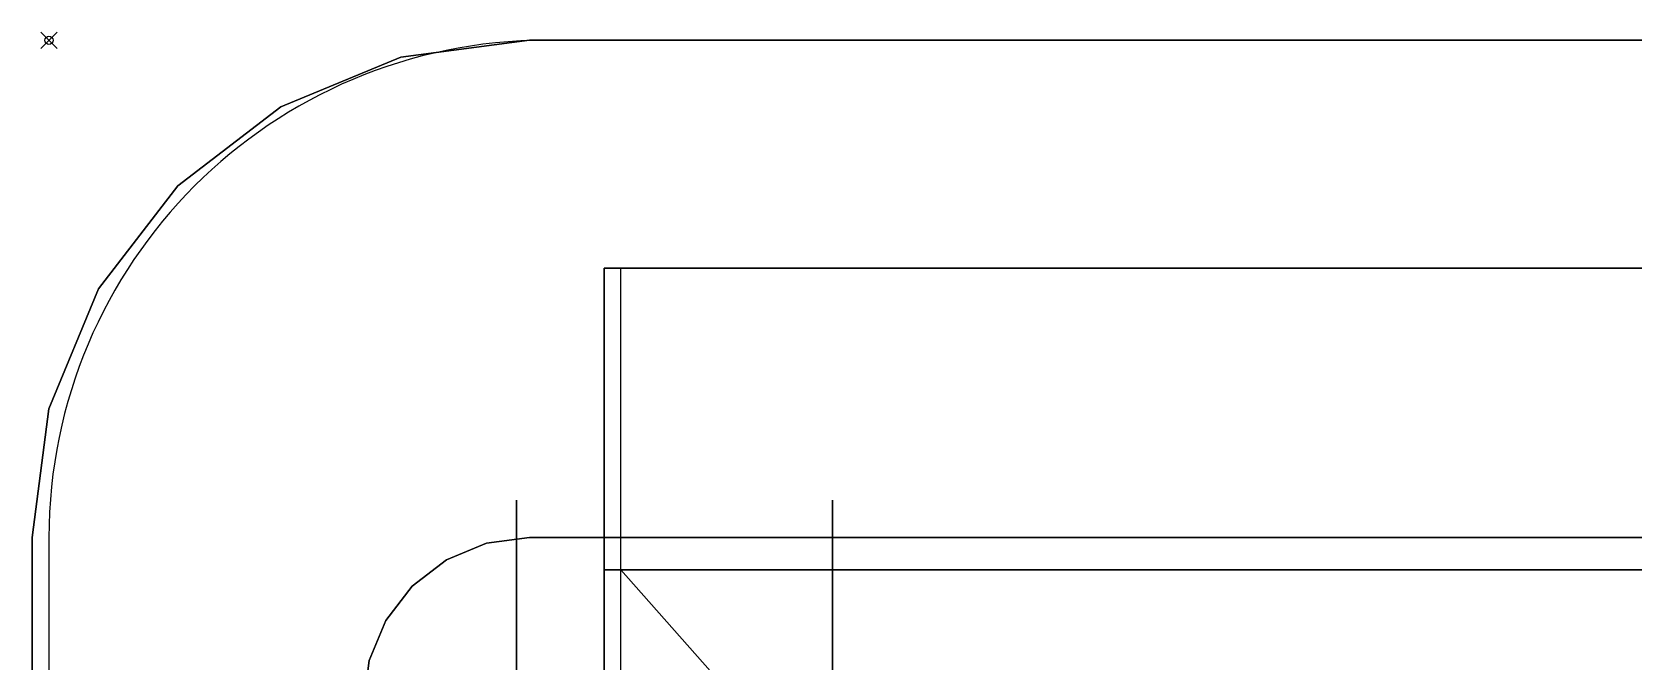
# Model space of a CAD drawing. Header units: millimetres. Extents: x -2 to 771, y -886 to 7.
# Drawn here: x -2 to 191.2, y -75 to 1 of the extents above; entities that cross this region are included whole.
import ezdxf

# ---------------------------------------------------------------- set-up
doc = ezdxf.new("R2010")
doc.units = ezdxf.units.MM
doc.header["$PDMODE"] = 35
for name, color, linetype in [('IQ_200_2D', 1, 'Continuous'), ('IQ_200_3D', 1, 'Continuous'), ('IQ_204_2D', 7, 'Continuous'), ('IQ_204_3D', 7, 'Continuous'), ('IQ_INS_3D', 3, 'Continuous')]:
    doc.layers.add(name, color=color, linetype=linetype)

msp = doc.modelspace()

# ---------------------------------------------------------------- linework, layer by layer
at = {"layer": 'IQ_200_2D'}
for p, q in [((710, 0), (60, 0)), ((594.65, -27.5), (69, -27.5)), ((69, -817.5), (69, -27.5)), ((594.65, -27.5), (69, -27.5)), ((0, -60), (0, -825)), ((69, -63.9), (701, -63.9))]:
    msp.add_line(p, q, dxfattribs=at)
msp.add_arc((60, -60), 60, 90, 180, dxfattribs=at)
at = {"layer": 'IQ_200_3D'}
for points, invisible_edges in [([(57.96, 0, 157), (-2.04, -60, 157), (0, -44.47, 157), (42.43, -2.04, 157)], 5), ([(767.96, -60, 157), (-2.04, -825, 157), (-2.04, -60, 157), (57.96, 0, 157)], 13), ([(57.96, 0, 190), (42.43, -2.04, 190), (0, -44.47, 190), (-2.04, -60, 190)], 10), ([(-2.04, -60, 190), (-2.04, -825, 190), (767.96, -60, 190), (57.96, 0, 190)], 14), ([(57.96, 0, 157), (42.43, -2.04, 157), (42.43, -2.04, 190), (57.96, 0, 190)], 2), ([(767.96, -60, 157), (57.96, 0, 157), (707.96, 0, 157)], 13), ([(767.96, -60, 190), (750.38, -17.57, 190), (707.96, 0, 190), (57.96, 0, 190)], 11), ([(0, -44.47, 157), (5.99, -30, 157), (15.53, -17.57, 157), (42.43, -2.04, 157)], 12), ([(15.53, -17.57, 190), (5.99, -30, 190), (0, -44.47, 190), (42.43, -2.04, 190)], 12), ([(15.53, -17.57, 157), (27.96, -8.04, 157), (42.43, -2.04, 157)], 12), ([(15.53, -17.57, 190), (42.43, -2.04, 190), (27.96, -8.04, 190)], 1), ([(42.43, -2.04, 157), (27.96, -8.04, 157), (27.96, -8.04, 190), (42.43, -2.04, 190)], 10), ([(15.53, -17.57, 190), (27.96, -8.04, 190), (27.96, -8.04, 157), (15.53, -17.57, 157)], 10), ([(15.53, -17.57, 157), (5.99, -30, 157), (5.99, -30, 190), (15.53, -17.57, 190)], 10), ([(5.99, -30, 157), (0, -44.47, 157), (0, -44.47, 190), (5.99, -30, 190)], 10), ([(-2.04, -60, 190), (0, -44.47, 190), (0, -44.47, 157), (-2.04, -60, 157)], 2), ([(-2.04, -825, 157), (767.96, -60, 157), (767.96, -825, 157), (707.96, -885, 157)], 13), ([(767.96, -825, 190), (767.96, -60, 190), (-2.04, -825, 190), (707.96, -885, 190)], 14), ([(37.96, -80, 150), (43.81, -65.86, 150), (57.96, -60, 150), (727.96, -80, 150)], 15), ([(57.96, -60, 150), (43.81, -65.86, 150), (47.96, -62.68, 150), (52.78, -60.68, 150)], 1), ([(52.78, -60.68, 150), (47.96, -62.68, 150), (47.96, -62.68, 157), (52.78, -60.68, 157)], 10), ([(57.96, -60, 150), (52.78, -60.68, 150), (52.78, -60.68, 157), (57.96, -60, 157)], 2), ([(727.96, -80, 150), (57.96, -60, 150), (707.96, -60, 150)], 13), ([(43.81, -65.86, 157), (47.96, -62.68, 157), (47.96, -62.68, 150), (43.81, -65.86, 150)], 10), ([(37.96, -80, 150), (38.64, -74.82, 150), (40.64, -70, 150), (43.81, -65.86, 150)], 8), ([(43.81, -65.86, 150), (40.64, -70, 150), (40.64, -70, 157), (43.81, -65.86, 157)], 10), ([(40.64, -70, 150), (38.64, -74.82, 150), (38.64, -74.82, 157), (40.64, -70, 157)], 10), ([(37.96, -80, 157), (38.64, -74.82, 157), (38.64, -74.82, 150), (37.96, -80, 150)], 2)]:
    msp.add_3dface(points, dxfattribs=dict(at, invisible_edges=invisible_edges))
for points in [[(707.96, 0, 190), (707.96, 0, 157), (57.96, 0, 157), (57.96, 0, 190)], [(66.96, -27.5, 1470), (66.96, -27.5, 190), (698.96, -27.5, 190), (698.96, -27.5, 1470)], [(698.96, -63.9, 1570), (698.96, -27.5, 1470), (66.96, -27.5, 1470), (66.96, -63.9, 1570)], [(66.96, -817.5, 1470), (66.96, -777.1, 1570), (66.96, -63.9, 1570), (66.96, -27.5, 1470)], [(66.96, -27.5, 1470), (66.96, -27.5, 190), (66.96, -817.5, 190), (66.96, -817.5, 1470)], [(-2.04, -60, 190), (-2.04, -60, 157), (-2.04, -825, 157), (-2.04, -825, 190)], [(707.96, -60, 157), (707.96, -60, 150), (57.96, -60, 150), (57.96, -60, 157)], [(698.96, -777.1, 1570), (698.96, -63.9, 1570), (66.96, -63.9, 1570), (66.96, -777.1, 1570)]]:
    msp.add_3dface(points, dxfattribs=at)
at = {"layer": 'IQ_204_2D'}
msp.add_line((69, -63.9), (701, -777.1), dxfattribs=at)
at = {"layer": 'IQ_204_3D'}
for points, invisible_edges in [([(56.41, -55.47, 62.1), (56.41, -75.18, 41.11), (56.41, -75.18, 60.49), (56.41, -65.28, 82.47)], 5), ([(56.41, -75.18, 41.11), (56.41, -55.47, 62.1), (56.41, -55.47, 39.5), (56.41, -65.28, 19.13)], 9), ([(94.51, -55.47, 50.8), (94.51, -55.47, 39.5), (56.41, -55.47, 39.5), (56.41, -55.47, 50.8)], 10), ([(94.51, -60.38, 29.31), (56.41, -60.38, 29.31), (56.41, -55.47, 39.5), (94.51, -55.47, 39.5)], 5), ([(94.51, -55.47, 62.1), (94.51, -55.47, 50.8), (56.41, -55.47, 50.8), (56.41, -55.47, 62.1)], 10), ([(94.51, -55.47, 62.1), (56.41, -55.47, 62.1), (56.41, -60.38, 72.29), (94.51, -60.38, 72.29)], 5), ([(94.51, -75.18, 60.49), (94.51, -75.18, 41.11), (94.51, -55.47, 62.1), (94.51, -65.28, 82.47)], 10), ([(94.51, -55.47, 39.5), (94.51, -55.47, 62.1), (94.51, -75.18, 41.11), (94.51, -65.28, 19.13)], 6), ([(94.51, -65.28, 19.13), (56.41, -65.28, 19.13), (56.41, -60.38, 29.31), (94.51, -60.38, 29.31)], 5), ([(56.41, -65.28, 82.47), (94.51, -65.28, 82.47), (94.51, -60.38, 72.29), (56.41, -60.38, 72.29)], 5), ([(56.41, -86.57, 76.17), (56.41, -82.96, 96.57), (56.41, -65.28, 82.47), (56.41, -75.18, 60.49)], 5), ([(56.41, -86.57, 25.43), (56.41, -75.18, 41.11), (56.41, -65.28, 19.13), (56.41, -82.96, 5.03)], 10), ([(94.51, -74.12, 12.08), (56.41, -74.12, 12.08), (56.41, -65.28, 19.13), (94.51, -65.28, 19.13)], 5), ([(56.41, -65.28, 82.47), (56.41, -74.12, 89.52), (94.51, -74.12, 89.52), (94.51, -65.28, 82.47)], 10), ([(94.51, -65.28, 82.47), (94.51, -82.96, 96.57), (94.51, -86.57, 76.17), (94.51, -75.18, 60.49)], 10), ([(94.51, -65.28, 19.13), (94.51, -75.18, 41.11), (94.51, -86.57, 25.43), (94.51, -82.96, 5.03)], 5), ([(56.41, -74.12, 89.52), (56.41, -82.96, 96.57), (94.51, -82.96, 96.57), (94.51, -74.12, 89.52)], 10), ([(56.41, -74.12, 12.08), (94.51, -74.12, 12.08), (94.51, -82.96, 5.03), (56.41, -82.96, 5.03)], 5)]:
    msp.add_3dface(points, dxfattribs=dict(at, invisible_edges=invisible_edges))
at = {"layer": 'IQ_INS_3D'}
msp.add_point((0, 0), dxfattribs=at)

doc.saveas('drawing.dxf')
